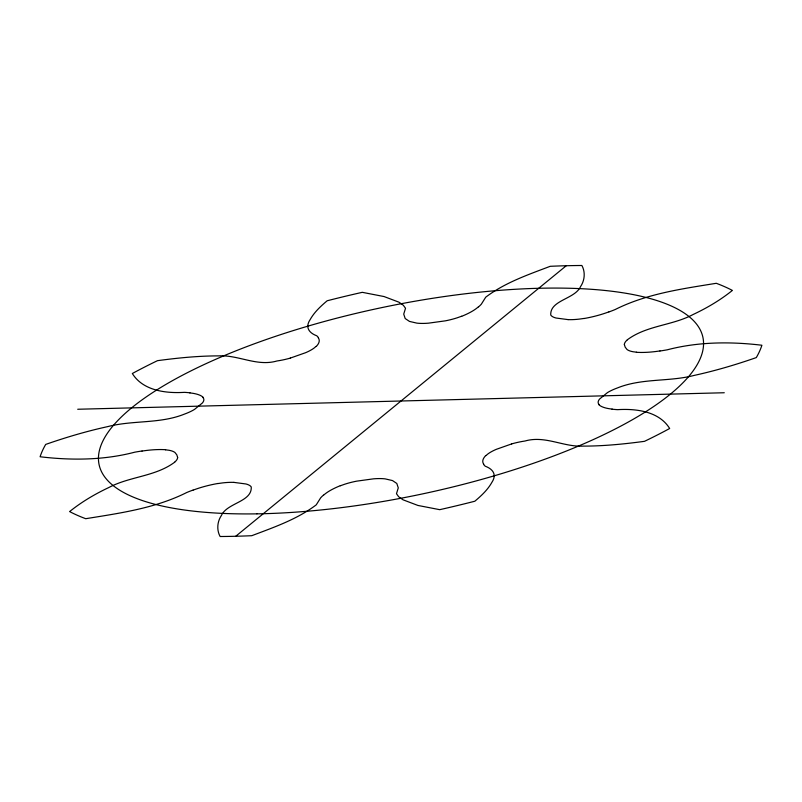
<?xml version="1.0" encoding="UTF-8"?>
<svg xmlns="http://www.w3.org/2000/svg" width="802" height="802" viewBox="0 0 802 802"><rect width="100%" height="100%" fill="white"/><g stroke="black" fill="none" stroke-linecap="round" stroke-linejoin="round"><path stroke-width="1.2" d="M316.108 346.384L313.873 348.218A31.529 9.744 -11.9 0 1 305.662 352.68L290.344 358.073M485.892 455.616L488.127 453.782A31.529 9.744 -11.9 0 1 496.338 449.32L511.656 443.927M174.635 462.233C155.277 476.649 129.663 476.378 108.741 487.566C94.877 494.092 81.573 501.952 69.624 511.576A370.263 114.415 -11.9 0 0 85.724 518.704C120.029 513.15 155.398 508.267 186.766 492.498A62.065 19.178 -11.9 0 1 193.051 490.062M627.364 339.767C646.723 325.351 672.337 325.622 693.259 314.434C707.123 307.908 720.427 300.048 732.376 290.424A370.263 114.415 -11.9 0 0 716.276 283.296C681.971 288.85 646.602 293.732 615.234 309.502A62.065 19.178 -11.9 0 1 608.949 311.938M235.748 536.257L566.252 265.743M461.681 316.219L457.3 317.772A31.529 9.744 -11.9 0 1 445.351 320.84L428.398 323.176A31.719 9.804 -11.9 0 1 416.91 323.136L409.491 321.422L405.2 318.544L403.727 314.113L405.521 308.279L403.316 305.231L398.945 302.184L384.058 296.55L362.293 292.329A370.263 114.415 -11.9 0 0 327.176 300.77C320.73 306.204 314.364 312.098 310.184 319.527C304.981 327.226 308.83 332.84 316.76 335.797A62.065 19.178 -11.9 0 1 318.494 337.772M340.319 485.781L344.7 484.228A31.529 9.744 -11.9 0 1 356.649 481.16L373.602 478.824A31.719 9.804 -11.9 0 1 385.09 478.864L392.509 480.578L396.8 483.456L398.273 487.887L396.479 493.721L398.684 496.769L403.055 499.816L417.942 505.45L439.707 509.671A370.263 114.415 -11.9 0 0 474.824 501.23C481.27 495.796 487.636 489.902 491.816 482.473C497.019 474.774 493.17 469.16 485.24 466.203A62.065 19.178 -11.9 0 1 483.506 464.228M584.077 318.444L579.224 319.116A31.529 9.744 -11.9 0 1 568.097 319.617M217.923 483.556L222.776 482.884A31.529 9.744 -11.9 0 1 233.903 482.383M77.714 409.251L724.286 392.749M568.107 319.617L555.986 318.013A31.719 9.804 -11.9 0 1 550.753 315.036C549.841 300.078 574.874 299.236 580.578 286.555C584.748 280.429 585.51 272.058 581.881 265.492A370.263 114.415 -11.9 0 0 550.222 266.304C527.997 274.735 504.869 282.685 485.741 297.171L481.35 304.148A62.065 19.178 -11.9 0 1 478.523 306.885M233.893 482.383L246.013 483.987A31.719 9.804 -11.9 0 1 251.247 486.964C252.159 501.922 227.126 502.764 221.422 515.445C217.252 521.571 216.49 529.942 220.119 536.508A370.263 114.415 -11.9 0 0 251.778 535.696C274.003 527.265 297.131 519.315 316.259 504.829L320.65 497.852A62.065 19.178 -11.9 0 1 323.477 495.115M636.547 352.198L633.069 351.747A31.529 9.744 -11.9 0 1 627.014 349.482L625.169 347.136L624.367 344.539M165.453 449.802L168.931 450.253A31.529 9.744 -11.9 0 1 174.986 452.518L176.831 454.864L177.633 457.461M599.044 404.599L598.272 403.185A31.529 9.744 -11.9 0 1 599.605 399.025L607.435 392.629A31.719 9.804 -11.9 0 1 617.56 387.887C642.121 378.003 669.079 381.952 694.301 375.386C715.324 370.785 735.995 364.679 756.296 357.582A370.263 114.415 -11.9 0 0 761.9 345.241C730.422 341.482 698.101 341.742 667.294 349.802A62.065 19.178 -11.9 0 1 659.946 351.005M202.956 397.401L203.728 398.815A31.529 9.744 -11.9 0 1 202.395 402.975L194.565 409.371A31.719 9.804 -11.9 0 1 184.44 414.113C159.879 423.997 132.921 420.047 107.699 426.614C86.676 431.215 66.005 437.321 45.704 444.418A370.263 114.415 -11.9 0 0 40.1 456.759C71.579 460.518 103.899 460.258 134.706 452.198A62.065 19.178 -11.9 0 1 142.054 450.995M290.354 358.083A31.719 9.804 -11.9 0 1 276.991 360.98C256.82 366.795 238.525 354.775 218.675 355.887C198.194 355.887 177.773 357.953 157.493 360.669A370.263 114.415 -11.9 0 0 132.33 373.511C142.997 390.764 165.924 393.481 184.36 392.348A62.065 19.178 -11.9 0 1 189.974 392.82M318.254 337.832A46.516 14.376 -11.9 0 1 316.329 346.364M478.303 306.895A46.516 14.376 -11.9 0 1 461.812 316.259M608.828 311.888A46.516 14.376 -11.9 0 1 584.067 318.524M624.347 344.539A31.719 9.804 -11.9 0 1 627.395 339.767M659.966 350.925A46.516 14.376 -11.9 0 1 636.397 352.289M612.187 409.09A46.516 14.376 -11.9 0 1 598.813 404.659M612.026 409.18A62.065 19.178 -11.9 0 0 617.65 409.652C636.076 408.529 659.003 411.236 669.67 428.489A370.263 114.415 -11.9 0 1 644.507 441.331C624.227 444.047 603.806 446.112 583.325 446.112C563.475 447.215 545.19 435.215 525.009 441.01A31.719 9.804 -11.9 0 0 511.646 443.917M483.746 464.168A46.516 14.376 -11.9 0 1 485.671 455.636M323.697 495.105A46.516 14.376 -11.9 0 1 340.188 485.741M193.172 490.112A46.516 14.376 -11.9 0 1 217.933 483.476M177.653 457.461A31.719 9.804 -11.9 0 1 174.605 462.233M142.034 451.075A46.516 14.376 -11.9 0 1 165.603 449.711M189.813 392.91A46.516 14.376 -11.9 0 1 203.187 397.341M256.921 513.851A308.549 95.348 -11.9 0 0 703.444 340.94A308.549 95.348 -11.9 0 0 242.635 348.208A308.549 95.348 -11.9 0 0 256.921 513.851"/></g></svg>
